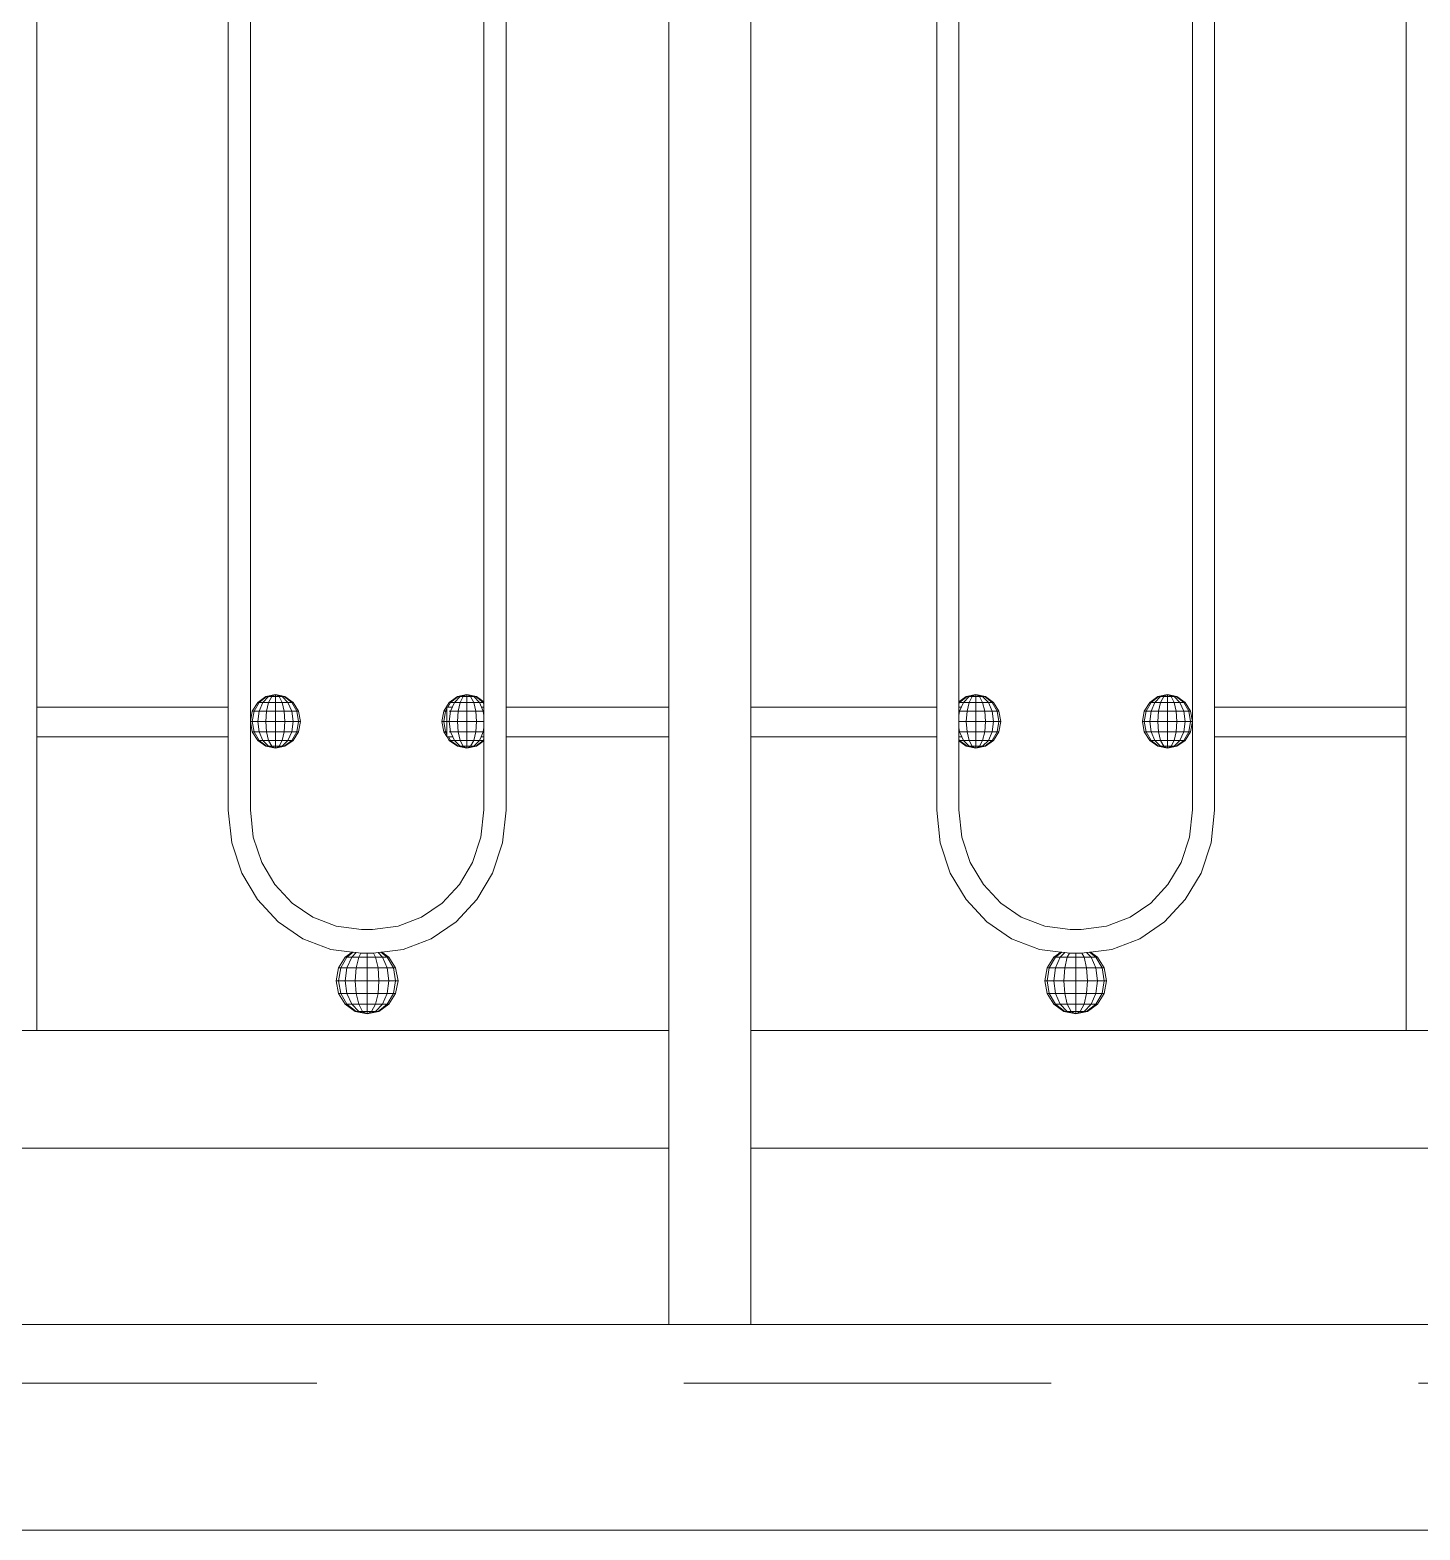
# Model space of a CAD drawing. Header units: millimetres. Extents: x 1832547 to 2001569, y -558009 to -417808.
# Drawn here: x 1984057 to 1984530, y -527394 to -526883 of the extents above; entities that cross this region are included whole.
import ezdxf

# ---------------------------------------------------------------- set-up
doc = ezdxf.new("R2010")
doc.units = ezdxf.units.MM
doc.header["$MEASUREMENT"] = 0
doc.linetypes.add('CENTER', pattern=[2, 1.25, -0.25, 0.25, -0.25])
for name, color, linetype, lineweight in [('CA.manh 08', 8, 'CONTINUOUS', 9), ('CA.thay 145', 145, 'CONTINUOUS', 18), ('CA.tim 67', 67, 'CENTER', 9), ('CA_manh 08', 8, 'CONTINUOUS', 9)]:
    doc.layers.add(name, color=color, linetype=linetype, lineweight=lineweight)

# ---------------------------------------------------------------- blocks, each defined once
blk = doc.blocks.new('EG535')
at = {"layer": 'CA_manh 08'}
for p, q in [((1947261.36, -527113.43), (1947261.36, -526601.15)), ((1947326.52, -526601.15), (1947326.52, -527113.43)), ((1947334.09, -527118.32), (1947334.09, -526602.13)), ((1947413.54, -526601.77), (1947413.54, -527111.66)), ((1947421.11, -527113.43), (1947421.11, -526601.15)), ((1947484.35, -526601.15), (1947484.35, -527113.43)), ((1947512.28, -527113.43), (1947512.28, -526601.15)), ((1947567.7, -526601.15), (1947567.7, -527113.43)), ((1947575.27, -527111.66), (1947575.27, -526601.77)), ((1947654.72, -526602.13), (1947654.72, -527118.32)), ((1947662.28, -527113.43), (1947662.28, -526601.15)), ((1947727.45, -526601.15), (1947727.45, -527113.43)), ((1947336.58, -527111.85), (1947339.35, -527109.87)), ((1947337.04, -527111.85), (1947339.59, -527109.87)), ((1947338.35, -527111.85), (1947340.3, -527109.87)), ((1947339.35, -527109.87), (1947342.6, -527109.17)), ((1947339.35, -527109.87), (1947339.59, -527109.87)), ((1947339.59, -527109.87), (1947342.6, -527109.17)), ((1947339.59, -527109.87), (1947340.3, -527109.87)), ((1947340.3, -527109.87), (1947342.6, -527109.17)), ((1947340.3, -527109.87), (1947341.36, -527109.87)), ((1947340.3, -527111.85), (1947341.36, -527109.87)), ((1947341.36, -527109.87), (1947342.6, -527109.17)), ((1947342.6, -527109.87), (1947341.36, -527109.87)), ((1947342.6, -527109.17), (1947342.6, -527109.87)), ((1947343.85, -527109.87), (1947342.6, -527109.17)), ((1947344.91, -527109.87), (1947342.6, -527109.17)), ((1947345.61, -527109.87), (1947342.6, -527109.17)), ((1947345.86, -527109.87), (1947342.6, -527109.17)), ((1947342.6, -527109.87), (1947343.85, -527109.87)), ((1947342.6, -527109.87), (1947342.6, -527111.85)), ((1947343.85, -527109.87), (1947344.91, -527109.87)), ((1947344.91, -527111.85), (1947343.85, -527109.87)), ((1947344.91, -527109.87), (1947345.61, -527109.87)), ((1947346.86, -527111.85), (1947344.91, -527109.87)), ((1947345.61, -527109.87), (1947345.86, -527109.87)), ((1947348.16, -527111.85), (1947345.61, -527109.87)), ((1947348.62, -527111.85), (1947345.86, -527109.87)), ((1947401.77, -527111.85), (1947404.53, -527109.87)), ((1947402.23, -527111.85), (1947404.78, -527109.87)), ((1947403.53, -527111.85), (1947405.48, -527109.87)), ((1947404.53, -527109.87), (1947407.79, -527109.17)), ((1947404.53, -527109.87), (1947404.78, -527109.87)), ((1947404.78, -527109.87), (1947407.79, -527109.17)), ((1947404.78, -527109.87), (1947405.48, -527109.87)), ((1947405.48, -527109.87), (1947407.79, -527109.17)), ((1947405.48, -527109.87), (1947406.54, -527109.87)), ((1947405.48, -527111.85), (1947406.54, -527109.87)), ((1947406.54, -527109.87), (1947407.79, -527109.17)), ((1947407.79, -527109.87), (1947406.54, -527109.87)), ((1947407.79, -527109.17), (1947407.79, -527109.87)), ((1947409.03, -527109.87), (1947407.79, -527109.17)), ((1947410.09, -527109.87), (1947407.79, -527109.17)), ((1947410.8, -527109.87), (1947407.79, -527109.17)), ((1947411.04, -527109.87), (1947407.79, -527109.17)), ((1947407.79, -527109.87), (1947409.03, -527109.87)), ((1947407.79, -527109.87), (1947407.79, -527111.85)), ((1947409.03, -527109.87), (1947410.09, -527109.87)), ((1947410.09, -527111.85), (1947409.03, -527109.87)), ((1947410.09, -527109.87), (1947410.8, -527109.87)), ((1947412.04, -527111.85), (1947410.09, -527109.87)), ((1947410.8, -527109.87), (1947411.04, -527109.87)), ((1947413.35, -527111.85), (1947410.8, -527109.87)), ((1947413.54, -527111.66), (1947411.04, -527109.87)), ((1947575.27, -527111.66), (1947577.76, -527109.87)), ((1947575.46, -527111.85), (1947578.01, -527109.87)), ((1947576.76, -527111.85), (1947578.72, -527109.87)), ((1947577.76, -527109.87), (1947581.02, -527109.17)), ((1947578.01, -527109.87), (1947577.76, -527109.87)), ((1947578.01, -527109.87), (1947581.02, -527109.17)), ((1947578.72, -527109.87), (1947578.01, -527109.87)), ((1947578.72, -527109.87), (1947581.02, -527109.17)), ((1947579.77, -527109.87), (1947578.72, -527109.87)), ((1947578.72, -527111.85), (1947579.77, -527109.87)), ((1947579.77, -527109.87), (1947581.02, -527109.17)), ((1947581.02, -527109.87), (1947579.77, -527109.87)), ((1947581.02, -527109.17), (1947581.02, -527109.87)), ((1947584.28, -527109.87), (1947581.02, -527109.17)), ((1947584.03, -527109.87), (1947581.02, -527109.17)), ((1947583.32, -527109.87), (1947581.02, -527109.17)), ((1947582.27, -527109.87), (1947581.02, -527109.17)), ((1947582.27, -527109.87), (1947581.02, -527109.87)), ((1947581.02, -527109.87), (1947581.02, -527111.85)), ((1947583.32, -527109.87), (1947582.27, -527109.87)), ((1947583.32, -527111.85), (1947582.27, -527109.87)), ((1947584.03, -527109.87), (1947583.32, -527109.87)), ((1947585.28, -527111.85), (1947583.32, -527109.87)), ((1947584.03, -527109.87), (1947584.28, -527109.87)), ((1947586.58, -527111.85), (1947584.03, -527109.87)), ((1947587.04, -527111.85), (1947584.28, -527109.87)), ((1947640.19, -527111.85), (1947642.95, -527109.87)), ((1947640.64, -527111.85), (1947643.2, -527109.87)), ((1947641.95, -527111.85), (1947643.9, -527109.87)), ((1947642.95, -527109.87), (1947646.2, -527109.17)), ((1947643.2, -527109.87), (1947642.95, -527109.87)), ((1947643.2, -527109.87), (1947646.2, -527109.17)), ((1947643.9, -527109.87), (1947643.2, -527109.87)), ((1947643.9, -527109.87), (1947646.2, -527109.17)), ((1947644.96, -527109.87), (1947643.9, -527109.87)), ((1947643.9, -527111.85), (1947644.96, -527109.87)), ((1947644.96, -527109.87), (1947646.2, -527109.17)), ((1947646.2, -527109.87), (1947644.96, -527109.87)), ((1947646.2, -527109.17), (1947646.2, -527109.87)), ((1947649.46, -527109.87), (1947646.2, -527109.17)), ((1947649.21, -527109.87), (1947646.2, -527109.17)), ((1947648.51, -527109.87), (1947646.2, -527109.17)), ((1947647.45, -527109.87), (1947646.2, -527109.17)), ((1947647.45, -527109.87), (1947646.2, -527109.87)), ((1947646.2, -527109.87), (1947646.2, -527111.85)), ((1947648.51, -527109.87), (1947647.45, -527109.87)), ((1947648.51, -527111.85), (1947647.45, -527109.87)), ((1947649.21, -527109.87), (1947648.51, -527109.87)), ((1947650.46, -527111.85), (1947648.51, -527109.87)), ((1947649.21, -527109.87), (1947649.46, -527109.87)), ((1947651.77, -527111.85), (1947649.21, -527109.87)), ((1947652.22, -527111.85), (1947649.46, -527109.87)), ((1947261.36, -527113.43), (1947326.52, -527113.43)), ((1947261.36, -527113.43), (1947261.36, -527123.59)), ((1947326.52, -527113.43), (1947326.52, -527123.59)), ((1947334.09, -527118.32), (1947334.74, -527114.82)), ((1947334.74, -527114.82), (1947336.58, -527111.85)), ((1947334.74, -527114.82), (1947335.34, -527114.82)), ((1947334.74, -527118.32), (1947335.34, -527114.82)), ((1947335.34, -527114.82), (1947337.04, -527111.85)), ((1947335.34, -527114.82), (1947337.04, -527114.82)), ((1947337.04, -527111.85), (1947336.58, -527111.85)), ((1947336.58, -527118.32), (1947337.04, -527114.82)), ((1947337.04, -527111.85), (1947338.35, -527111.85)), ((1947337.04, -527114.82), (1947338.35, -527111.85)), ((1947337.04, -527114.82), (1947339.59, -527114.82)), ((1947338.35, -527111.85), (1947340.3, -527111.85)), ((1947339.35, -527118.32), (1947339.59, -527114.82)), ((1947339.59, -527114.82), (1947340.3, -527111.85)), ((1947339.59, -527114.82), (1947342.6, -527114.82)), ((1947340.3, -527111.85), (1947342.6, -527111.85)), ((1947342.6, -527111.85), (1947344.91, -527111.85)), ((1947342.6, -527111.85), (1947342.6, -527114.82)), ((1947342.6, -527114.82), (1947345.61, -527114.82)), ((1947342.6, -527114.82), (1947342.6, -527118.32)), ((1947344.91, -527111.85), (1947346.86, -527111.85)), ((1947345.61, -527114.82), (1947344.91, -527111.85)), ((1947345.61, -527114.82), (1947348.16, -527114.82)), ((1947345.86, -527118.32), (1947345.61, -527114.82)), ((1947346.86, -527111.85), (1947348.16, -527111.85)), ((1947348.16, -527114.82), (1947346.86, -527111.85)), ((1947348.16, -527111.85), (1947348.62, -527111.85)), ((1947349.87, -527114.82), (1947348.16, -527111.85)), ((1947348.16, -527114.82), (1947349.87, -527114.82)), ((1947348.62, -527118.32), (1947348.16, -527114.82)), ((1947350.47, -527114.82), (1947348.62, -527111.85)), ((1947349.87, -527114.82), (1947350.47, -527114.82)), ((1947350.47, -527118.32), (1947349.87, -527114.82)), ((1947351.12, -527118.32), (1947350.47, -527114.82)), ((1947399.27, -527118.32), (1947399.92, -527114.82)), ((1947399.92, -527114.82), (1947401.77, -527111.85)), ((1947399.92, -527114.82), (1947400.52, -527114.82)), ((1947399.92, -527118.32), (1947400.52, -527114.82)), ((1947400.52, -527114.82), (1947402.23, -527111.85)), ((1947400.52, -527114.82), (1947402.23, -527114.82)), ((1947402.23, -527111.85), (1947401.77, -527111.85)), ((1947401.77, -527118.32), (1947402.23, -527114.82)), ((1947402.23, -527111.85), (1947403.53, -527111.85)), ((1947402.23, -527114.82), (1947403.53, -527111.85)), ((1947402.23, -527114.82), (1947404.78, -527114.82)), ((1947403.53, -527111.85), (1947405.48, -527111.85)), ((1947404.53, -527118.32), (1947404.78, -527114.82)), ((1947404.78, -527114.82), (1947405.48, -527111.85)), ((1947404.78, -527114.82), (1947407.79, -527114.82)), ((1947405.48, -527111.85), (1947407.79, -527111.85)), ((1947407.79, -527111.85), (1947410.09, -527111.85)), ((1947407.79, -527111.85), (1947407.79, -527114.82)), ((1947407.79, -527114.82), (1947410.8, -527114.82)), ((1947407.79, -527114.82), (1947407.79, -527118.32)), ((1947410.09, -527111.85), (1947412.04, -527111.85)), ((1947410.8, -527114.82), (1947410.09, -527111.85)), ((1947410.8, -527114.82), (1947413.35, -527114.82)), ((1947411.05, -527118.32), (1947410.8, -527114.82)), ((1947412.04, -527111.85), (1947413.35, -527111.85)), ((1947413.35, -527114.82), (1947412.04, -527111.85)), ((1947412.86, -527113.43), (1947413.54, -527113.43)), ((1947413.35, -527111.85), (1947413.54, -527111.85)), ((1947413.54, -527112.19), (1947413.35, -527111.85)), ((1947413.35, -527114.82), (1947413.54, -527114.82)), ((1947413.54, -527116.29), (1947413.35, -527114.82)), ((1947413.54, -527111.85), (1947413.54, -527111.66)), ((1947413.54, -527112.19), (1947413.54, -527111.85)), ((1947413.54, -527113.43), (1947413.54, -527112.19)), ((1947413.54, -527114.82), (1947413.54, -527113.43)), ((1947413.54, -527116.29), (1947413.54, -527114.82)), ((1947421.11, -527113.43), (1947484.35, -527113.43)), ((1947421.11, -527113.43), (1947421.11, -527123.59)), ((1947484.35, -527123.59), (1947484.35, -527113.43)), ((1947512.28, -527113.43), (1947567.7, -527113.43)), ((1947512.28, -527113.43), (1947512.28, -527123.59)), ((1947567.7, -527113.43), (1947567.7, -527123.59)), ((1947575.27, -527111.85), (1947575.27, -527111.66)), ((1947575.46, -527111.85), (1947575.27, -527111.85)), ((1947575.27, -527112.19), (1947575.46, -527111.85)), ((1947575.27, -527112.19), (1947575.27, -527111.85)), ((1947575.27, -527113.43), (1947575.27, -527112.19)), ((1947575.27, -527113.43), (1947575.95, -527113.43)), ((1947575.27, -527114.82), (1947575.27, -527113.43)), ((1947575.46, -527114.82), (1947575.27, -527114.82)), ((1947575.27, -527116.29), (1947575.46, -527114.82)), ((1947575.27, -527116.29), (1947575.27, -527114.82)), ((1947576.76, -527111.85), (1947575.46, -527111.85)), ((1947575.46, -527114.82), (1947576.76, -527111.85)), ((1947578.01, -527114.82), (1947575.46, -527114.82)), ((1947578.72, -527111.85), (1947576.76, -527111.85)), ((1947577.76, -527118.32), (1947578.01, -527114.82)), ((1947578.01, -527114.82), (1947578.72, -527111.85)), ((1947581.02, -527114.82), (1947578.01, -527114.82)), ((1947581.02, -527111.85), (1947578.72, -527111.85)), ((1947583.32, -527111.85), (1947581.02, -527111.85)), ((1947581.02, -527111.85), (1947581.02, -527114.82)), ((1947584.03, -527114.82), (1947581.02, -527114.82)), ((1947581.02, -527114.82), (1947581.02, -527118.32)), ((1947585.28, -527111.85), (1947583.32, -527111.85)), ((1947584.03, -527114.82), (1947583.32, -527111.85)), ((1947586.58, -527114.82), (1947584.03, -527114.82)), ((1947584.28, -527118.32), (1947584.03, -527114.82)), ((1947586.58, -527111.85), (1947585.28, -527111.85)), ((1947586.58, -527114.82), (1947585.28, -527111.85)), ((1947586.09, -527113.43), (1947587.49, -527113.43)), ((1947587.04, -527111.85), (1947586.58, -527111.85)), ((1947587.49, -527113.43), (1947586.58, -527111.85)), ((1947587.11, -527114.82), (1947586.58, -527114.82)), ((1947587.04, -527118.32), (1947586.58, -527114.82)), ((1947588.88, -527114.82), (1947587.04, -527111.85)), ((1947587.49, -527113.43), (1947587.88, -527113.43)), ((1947587.88, -527113.43), (1947587.88, -527114.11)), ((1947588.29, -527114.82), (1947587.88, -527114.11)), ((1947587.88, -527114.11), (1947587.88, -527114.82)), ((1947588.29, -527114.82), (1947587.88, -527114.82)), ((1947587.88, -527114.82), (1947587.88, -527118.32)), ((1947588.88, -527114.82), (1947588.29, -527114.82)), ((1947588.88, -527118.32), (1947588.29, -527114.82)), ((1947589.53, -527118.32), (1947588.88, -527114.82)), ((1947637.69, -527118.32), (1947638.34, -527114.82)), ((1947638.34, -527114.82), (1947640.19, -527111.85)), ((1947638.94, -527114.82), (1947638.34, -527114.82)), ((1947638.34, -527118.32), (1947638.94, -527114.82)), ((1947638.94, -527114.82), (1947640.64, -527111.85)), ((1947640.64, -527114.82), (1947638.94, -527114.82)), ((1947640.64, -527111.85), (1947640.19, -527111.85)), ((1947640.19, -527118.32), (1947640.64, -527114.82)), ((1947641.95, -527111.85), (1947640.64, -527111.85)), ((1947640.64, -527114.82), (1947641.95, -527111.85)), ((1947643.2, -527114.82), (1947640.64, -527114.82)), ((1947643.9, -527111.85), (1947641.95, -527111.85)), ((1947642.95, -527118.32), (1947643.2, -527114.82)), ((1947643.2, -527114.82), (1947643.9, -527111.85)), ((1947646.2, -527114.82), (1947643.2, -527114.82)), ((1947646.2, -527111.85), (1947643.9, -527111.85)), ((1947648.51, -527111.85), (1947646.2, -527111.85)), ((1947646.2, -527111.85), (1947646.2, -527114.82)), ((1947649.21, -527114.82), (1947646.2, -527114.82)), ((1947646.2, -527114.82), (1947646.2, -527118.32)), ((1947650.46, -527111.85), (1947648.51, -527111.85)), ((1947649.21, -527114.82), (1947648.51, -527111.85)), ((1947651.77, -527114.82), (1947649.21, -527114.82)), ((1947649.46, -527118.32), (1947649.21, -527114.82)), ((1947651.77, -527111.85), (1947650.46, -527111.85)), ((1947651.77, -527114.82), (1947650.46, -527111.85)), ((1947652.22, -527111.85), (1947651.77, -527111.85)), ((1947653.47, -527114.82), (1947651.77, -527111.85)), ((1947653.47, -527114.82), (1947651.77, -527114.82)), ((1947652.22, -527118.32), (1947651.77, -527114.82)), ((1947654.07, -527114.82), (1947652.22, -527111.85)), ((1947654.07, -527114.82), (1947653.47, -527114.82)), ((1947654.07, -527118.32), (1947653.47, -527114.82)), ((1947654.72, -527118.32), (1947654.07, -527114.82)), ((1947727.45, -527113.43), (1947662.28, -527113.43)), ((1947662.28, -527123.59), (1947662.28, -527113.43)), ((1947727.45, -527113.43), (1947727.45, -527123.59)), ((1947334.09, -527118.32), (1947334.74, -527118.32)), ((1947334.74, -527121.82), (1947334.09, -527118.32)), ((1947334.09, -527118.32), (1947334.09, -527148.46)), ((1947334.74, -527118.32), (1947336.58, -527118.32)), ((1947335.34, -527121.82), (1947334.74, -527118.32)), ((1947336.58, -527118.32), (1947339.35, -527118.32)), ((1947337.04, -527121.82), (1947336.58, -527118.32)), ((1947339.35, -527118.32), (1947342.6, -527118.32)), ((1947339.59, -527121.82), (1947339.35, -527118.32)), ((1947342.6, -527118.32), (1947345.86, -527118.32)), ((1947342.6, -527118.32), (1947342.6, -527121.82)), ((1947345.61, -527121.82), (1947345.86, -527118.32)), ((1947345.86, -527118.32), (1947348.62, -527118.32)), ((1947348.16, -527121.82), (1947348.62, -527118.32)), ((1947348.62, -527118.32), (1947350.47, -527118.32)), ((1947349.87, -527121.82), (1947350.47, -527118.32)), ((1947350.47, -527118.32), (1947351.12, -527118.32)), ((1947350.47, -527121.82), (1947351.12, -527118.32)), ((1947399.27, -527118.32), (1947399.92, -527118.32)), ((1947399.92, -527121.82), (1947399.27, -527118.32)), ((1947399.92, -527118.32), (1947401.77, -527118.32)), ((1947400.52, -527121.82), (1947399.92, -527118.32)), ((1947401.77, -527118.32), (1947404.53, -527118.32)), ((1947402.23, -527121.82), (1947401.77, -527118.32)), ((1947404.53, -527118.32), (1947407.79, -527118.32)), ((1947404.78, -527121.82), (1947404.53, -527118.32)), ((1947407.79, -527118.32), (1947411.05, -527118.32)), ((1947407.79, -527118.32), (1947407.79, -527121.82)), ((1947410.8, -527121.82), (1947411.05, -527118.32)), ((1947411.05, -527118.32), (1947413.54, -527118.32)), ((1947413.35, -527121.82), (1947413.54, -527120.34)), ((1947413.54, -527118.32), (1947413.54, -527116.29)), ((1947413.54, -527120.34), (1947413.54, -527118.32)), ((1947413.54, -527121.82), (1947413.54, -527120.34)), ((1947575.27, -527118.32), (1947575.27, -527116.29)), ((1947577.76, -527118.32), (1947575.27, -527118.32)), ((1947575.27, -527120.34), (1947575.27, -527118.32)), ((1947575.46, -527121.82), (1947575.27, -527120.34)), ((1947575.27, -527121.82), (1947575.27, -527120.34)), ((1947581.02, -527118.32), (1947577.76, -527118.32)), ((1947578.01, -527121.82), (1947577.76, -527118.32)), ((1947584.28, -527118.32), (1947581.02, -527118.32)), ((1947581.02, -527118.32), (1947581.02, -527121.82)), ((1947584.03, -527121.82), (1947584.28, -527118.32)), ((1947587.04, -527118.32), (1947584.28, -527118.32)), ((1947586.58, -527121.82), (1947587.04, -527118.32)), ((1947587.88, -527118.32), (1947587.04, -527118.32)), ((1947588.88, -527118.32), (1947587.88, -527118.32)), ((1947587.88, -527118.32), (1947587.88, -527121.82)), ((1947588.29, -527121.82), (1947588.88, -527118.32)), ((1947589.53, -527118.32), (1947588.88, -527118.32)), ((1947588.88, -527121.82), (1947589.53, -527118.32)), ((1947638.34, -527118.32), (1947637.69, -527118.32)), ((1947638.34, -527121.82), (1947637.69, -527118.32)), ((1947640.19, -527118.32), (1947638.34, -527118.32)), ((1947638.94, -527121.82), (1947638.34, -527118.32)), ((1947642.95, -527118.32), (1947640.19, -527118.32)), ((1947640.64, -527121.82), (1947640.19, -527118.32)), ((1947646.2, -527118.32), (1947642.95, -527118.32)), ((1947643.2, -527121.82), (1947642.95, -527118.32)), ((1947649.46, -527118.32), (1947646.2, -527118.32)), ((1947646.2, -527118.32), (1947646.2, -527121.82)), ((1947649.21, -527121.82), (1947649.46, -527118.32)), ((1947652.22, -527118.32), (1947649.46, -527118.32)), ((1947651.77, -527121.82), (1947652.22, -527118.32)), ((1947654.07, -527118.32), (1947652.22, -527118.32)), ((1947653.47, -527121.82), (1947654.07, -527118.32)), ((1947654.72, -527118.32), (1947654.07, -527118.32)), ((1947654.07, -527121.82), (1947654.72, -527118.32)), ((1947654.72, -527118.32), (1947654.72, -527148.46)), ((1947261.36, -527223.59), (1947261.36, -527123.59)), ((1947326.52, -527123.59), (1947261.36, -527123.59)), ((1947326.52, -527123.59), (1947326.52, -527148.49)), ((1947334.74, -527121.82), (1947335.34, -527121.82)), ((1947336.58, -527124.78), (1947334.74, -527121.82)), ((1947335.34, -527121.82), (1947337.04, -527121.82)), ((1947337.04, -527124.78), (1947335.34, -527121.82)), ((1947336.58, -527124.78), (1947337.04, -527124.78)), ((1947339.35, -527126.77), (1947336.58, -527124.78)), ((1947337.04, -527121.82), (1947339.59, -527121.82)), ((1947338.35, -527124.78), (1947337.04, -527121.82)), ((1947337.04, -527124.78), (1947338.35, -527124.78)), ((1947339.59, -527126.77), (1947337.04, -527124.78)), ((1947338.35, -527124.78), (1947340.3, -527124.78)), ((1947340.3, -527126.77), (1947338.35, -527124.78)), ((1947339.59, -527121.82), (1947342.6, -527121.82)), ((1947340.3, -527124.78), (1947339.59, -527121.82)), ((1947340.3, -527124.78), (1947342.6, -527124.78)), ((1947341.36, -527126.77), (1947340.3, -527124.78)), ((1947342.6, -527121.82), (1947345.61, -527121.82)), ((1947342.6, -527121.82), (1947342.6, -527124.78)), ((1947342.6, -527124.78), (1947344.91, -527124.78)), ((1947342.6, -527124.78), (1947342.6, -527126.77)), ((1947343.85, -527126.77), (1947344.91, -527124.78)), ((1947344.91, -527124.78), (1947345.61, -527121.82)), ((1947344.91, -527124.78), (1947346.86, -527124.78)), ((1947344.91, -527126.77), (1947346.86, -527124.78)), ((1947345.61, -527121.82), (1947348.16, -527121.82)), ((1947345.61, -527126.77), (1947348.16, -527124.78)), ((1947345.86, -527126.77), (1947348.62, -527124.78)), ((1947346.86, -527124.78), (1947348.16, -527121.82)), ((1947346.86, -527124.78), (1947348.16, -527124.78)), ((1947348.16, -527121.82), (1947349.87, -527121.82)), ((1947348.16, -527124.78), (1947349.87, -527121.82)), ((1947348.16, -527124.78), (1947348.62, -527124.78)), ((1947348.62, -527124.78), (1947350.47, -527121.82)), ((1947349.87, -527121.82), (1947350.47, -527121.82)), ((1947399.92, -527121.82), (1947400.52, -527121.82)), ((1947401.77, -527124.78), (1947399.92, -527121.82)), ((1947400.52, -527121.82), (1947402.23, -527121.82)), ((1947402.23, -527124.78), (1947400.52, -527121.82)), ((1947401.77, -527124.78), (1947402.23, -527124.78)), ((1947404.53, -527126.77), (1947401.77, -527124.78)), ((1947402.23, -527121.82), (1947404.78, -527121.82)), ((1947403.53, -527124.78), (1947402.23, -527121.82)), ((1947402.23, -527124.78), (1947403.53, -527124.78)), ((1947404.78, -527126.77), (1947402.23, -527124.78)), ((1947403.53, -527124.78), (1947405.48, -527124.78)), ((1947405.48, -527126.77), (1947403.53, -527124.78)), ((1947404.78, -527121.82), (1947407.79, -527121.82)), ((1947405.48, -527124.78), (1947404.78, -527121.82)), ((1947405.48, -527124.78), (1947407.79, -527124.78)), ((1947406.54, -527126.77), (1947405.48, -527124.78)), ((1947407.79, -527121.82), (1947410.8, -527121.82)), ((1947407.79, -527121.82), (1947407.79, -527124.78)), ((1947407.79, -527124.78), (1947410.09, -527124.78)), ((1947407.79, -527124.78), (1947407.79, -527126.77)), ((1947409.03, -527126.77), (1947410.09, -527124.78)), ((1947410.09, -527124.78), (1947410.8, -527121.82)), ((1947410.09, -527124.78), (1947412.04, -527124.78)), ((1947410.09, -527126.77), (1947412.04, -527124.78)), ((1947410.8, -527121.82), (1947413.35, -527121.82)), ((1947410.8, -527126.77), (1947413.35, -527124.78)), ((1947411.04, -527126.77), (1947413.54, -527124.97)), ((1947412.04, -527124.78), (1947412.58, -527123.59)), ((1947412.04, -527124.78), (1947413.35, -527124.78)), ((1947412.58, -527123.59), (1947413.35, -527121.82)), ((1947413.54, -527123.59), (1947412.58, -527123.59)), ((1947413.35, -527121.82), (1947413.54, -527121.82)), ((1947413.35, -527124.78), (1947413.54, -527124.45)), ((1947413.35, -527124.78), (1947413.54, -527124.78)), ((1947413.54, -527123.59), (1947413.54, -527121.82)), ((1947413.54, -527124.45), (1947413.54, -527123.59)), ((1947413.54, -527124.78), (1947413.54, -527124.45)), ((1947413.54, -527124.97), (1947413.54, -527124.78)), ((1947413.54, -527124.97), (1947413.54, -527148.46)), ((1947421.11, -527148.49), (1947421.11, -527123.59)), ((1947484.35, -527123.59), (1947421.11, -527123.59)), ((1947484.35, -527123.59), (1947484.35, -527223.59)), ((1947512.28, -527223.59), (1947512.28, -527123.59)), ((1947567.7, -527123.59), (1947512.28, -527123.59)), ((1947567.7, -527123.59), (1947567.7, -527148.49)), ((1947575.46, -527121.82), (1947575.27, -527121.82)), ((1947575.27, -527123.59), (1947575.27, -527121.82)), ((1947576.22, -527123.59), (1947575.27, -527123.59)), ((1947575.27, -527124.45), (1947575.27, -527123.59)), ((1947575.46, -527124.78), (1947575.27, -527124.45)), ((1947575.27, -527124.78), (1947575.27, -527124.45)), ((1947575.46, -527124.78), (1947575.27, -527124.78)), ((1947575.27, -527124.97), (1947575.27, -527124.78)), ((1947577.76, -527126.77), (1947575.27, -527124.97)), ((1947575.27, -527148.46), (1947575.27, -527124.97)), ((1947578.01, -527121.82), (1947575.46, -527121.82)), ((1947576.22, -527123.59), (1947575.46, -527121.82)), ((1947576.76, -527124.78), (1947575.46, -527124.78)), ((1947578.01, -527126.77), (1947575.46, -527124.78)), ((1947576.76, -527124.78), (1947576.22, -527123.59)), ((1947578.72, -527124.78), (1947576.76, -527124.78)), ((1947578.72, -527126.77), (1947576.76, -527124.78)), ((1947581.02, -527121.82), (1947578.01, -527121.82)), ((1947578.72, -527124.78), (1947578.01, -527121.82)), ((1947581.02, -527124.78), (1947578.72, -527124.78)), ((1947579.77, -527126.77), (1947578.72, -527124.78)), ((1947584.03, -527121.82), (1947581.02, -527121.82)), ((1947581.02, -527121.82), (1947581.02, -527124.78)), ((1947583.32, -527124.78), (1947581.02, -527124.78)), ((1947581.02, -527124.78), (1947581.02, -527126.77)), ((1947582.27, -527126.77), (1947583.32, -527124.78)), ((1947583.32, -527124.78), (1947584.03, -527121.82)), ((1947585.28, -527124.78), (1947583.32, -527124.78)), ((1947583.32, -527126.77), (1947585.28, -527124.78)), ((1947586.58, -527121.82), (1947584.03, -527121.82)), ((1947584.03, -527126.77), (1947586.58, -527124.78)), ((1947584.28, -527126.77), (1947587.04, -527124.78)), ((1947585.28, -527124.78), (1947585.81, -527123.59)), ((1947586.58, -527124.78), (1947585.28, -527124.78)), ((1947585.81, -527123.59), (1947586.58, -527121.82)), ((1947587.27, -527123.59), (1947585.81, -527123.59)), ((1947587.11, -527121.82), (1947586.58, -527121.82)), ((1947586.58, -527124.78), (1947587.27, -527123.59)), ((1947586.58, -527124.78), (1947587.04, -527124.78)), ((1947587.04, -527124.78), (1947587.78, -527123.59)), ((1947587.78, -527123.59), (1947587.27, -527123.59)), ((1947587.78, -527123.59), (1947587.88, -527123.59)), ((1947588.29, -527121.82), (1947587.88, -527121.82)), ((1947587.88, -527123.43), (1947588.88, -527121.82)), ((1947587.88, -527122.52), (1947588.29, -527121.82)), ((1947587.88, -527121.82), (1947587.88, -527122.52)), ((1947587.88, -527122.52), (1947587.88, -527123.43)), ((1947587.88, -527123.59), (1947587.88, -527123.43)), ((1947588.88, -527121.82), (1947588.29, -527121.82)), ((1947638.94, -527121.82), (1947638.34, -527121.82)), ((1947640.19, -527124.78), (1947638.34, -527121.82)), ((1947640.64, -527121.82), (1947638.94, -527121.82)), ((1947640.64, -527124.78), (1947638.94, -527121.82)), ((1947640.64, -527124.78), (1947640.19, -527124.78)), ((1947642.95, -527126.77), (1947640.19, -527124.78)), ((1947643.2, -527121.82), (1947640.64, -527121.82)), ((1947641.95, -527124.78), (1947640.64, -527121.82)), ((1947641.95, -527124.78), (1947640.64, -527124.78)), ((1947643.2, -527126.77), (1947640.64, -527124.78)), ((1947643.9, -527124.78), (1947641.95, -527124.78)), ((1947643.9, -527126.77), (1947641.95, -527124.78)), ((1947646.2, -527121.82), (1947643.2, -527121.82)), ((1947643.9, -527124.78), (1947643.2, -527121.82)), ((1947646.2, -527124.78), (1947643.9, -527124.78)), ((1947644.96, -527126.77), (1947643.9, -527124.78)), ((1947649.21, -527121.82), (1947646.2, -527121.82)), ((1947646.2, -527121.82), (1947646.2, -527124.78)), ((1947648.51, -527124.78), (1947646.2, -527124.78)), ((1947646.2, -527124.78), (1947646.2, -527126.77)), ((1947647.45, -527126.77), (1947648.51, -527124.78)), ((1947648.51, -527124.78), (1947649.21, -527121.82)), ((1947650.46, -527124.78), (1947648.51, -527124.78)), ((1947648.51, -527126.77), (1947650.46, -527124.78)), ((1947651.77, -527121.82), (1947649.21, -527121.82)), ((1947649.21, -527126.77), (1947651.77, -527124.78)), ((1947649.46, -527126.77), (1947652.22, -527124.78)), ((1947650.46, -527124.78), (1947651.77, -527121.82)), ((1947651.77, -527124.78), (1947650.46, -527124.78)), ((1947653.47, -527121.82), (1947651.77, -527121.82)), ((1947651.77, -527124.78), (1947653.47, -527121.82)), ((1947651.77, -527124.78), (1947652.22, -527124.78)), ((1947652.22, -527124.78), (1947654.07, -527121.82)), ((1947654.07, -527121.82), (1947653.47, -527121.82)), ((1947662.28, -527123.59), (1947727.45, -527123.59)), ((1947662.28, -527148.49), (1947662.28, -527123.59)), ((1947727.45, -527123.59), (1947727.45, -527223.59)), ((1947339.59, -527126.77), (1947339.35, -527126.77)), ((1947342.6, -527127.46), (1947339.35, -527126.77)), ((1947339.59, -527126.77), (1947340.3, -527126.77)), ((1947342.6, -527127.46), (1947339.59, -527126.77)), ((1947340.3, -527126.77), (1947341.36, -527126.77)), ((1947342.6, -527127.46), (1947340.3, -527126.77)), ((1947341.36, -527126.77), (1947342.6, -527126.77)), ((1947342.6, -527127.46), (1947341.36, -527126.77)), ((1947342.6, -527126.77), (1947343.85, -527126.77)), ((1947342.6, -527127.46), (1947343.85, -527126.77)), ((1947342.6, -527127.46), (1947345.86, -527126.77)), ((1947342.6, -527126.77), (1947342.6, -527127.46)), ((1947342.6, -527127.46), (1947344.91, -527126.77)), ((1947342.6, -527127.46), (1947345.61, -527126.77)), ((1947343.85, -527126.77), (1947344.91, -527126.77)), ((1947344.91, -527126.77), (1947345.61, -527126.77)), ((1947345.61, -527126.77), (1947345.86, -527126.77)), ((1947404.78, -527126.77), (1947404.53, -527126.77)), ((1947407.79, -527127.46), (1947404.53, -527126.77)), ((1947404.78, -527126.77), (1947405.48, -527126.77)), ((1947407.79, -527127.46), (1947404.78, -527126.77)), ((1947405.48, -527126.77), (1947406.54, -527126.77)), ((1947407.79, -527127.46), (1947405.48, -527126.77)), ((1947406.54, -527126.77), (1947407.79, -527126.77)), ((1947407.79, -527127.46), (1947406.54, -527126.77)), ((1947407.79, -527126.77), (1947409.03, -527126.77)), ((1947407.79, -527127.46), (1947409.03, -527126.77)), ((1947407.79, -527127.46), (1947411.04, -527126.77)), ((1947407.79, -527126.77), (1947407.79, -527127.46)), ((1947407.79, -527127.46), (1947410.09, -527126.77)), ((1947407.79, -527127.46), (1947410.8, -527126.77)), ((1947409.03, -527126.77), (1947410.09, -527126.77)), ((1947410.09, -527126.77), (1947410.8, -527126.77)), ((1947410.8, -527126.77), (1947411.04, -527126.77)), ((1947578.01, -527126.77), (1947577.76, -527126.77)), ((1947581.02, -527127.46), (1947577.76, -527126.77)), ((1947578.72, -527126.77), (1947578.01, -527126.77)), ((1947581.02, -527127.46), (1947578.01, -527126.77)), ((1947579.77, -527126.77), (1947578.72, -527126.77)), ((1947581.02, -527127.46), (1947578.72, -527126.77)), ((1947581.02, -527126.77), (1947579.77, -527126.77)), ((1947581.02, -527127.46), (1947579.77, -527126.77)), ((1947581.02, -527127.46), (1947583.32, -527126.77)), ((1947582.27, -527126.77), (1947581.02, -527126.77)), ((1947581.02, -527126.77), (1947581.02, -527127.46)), ((1947581.02, -527127.46), (1947584.28, -527126.77)), ((1947581.02, -527127.46), (1947584.03, -527126.77)), ((1947581.02, -527127.46), (1947582.27, -527126.77)), ((1947583.32, -527126.77), (1947582.27, -527126.77)), ((1947584.03, -527126.77), (1947583.32, -527126.77)), ((1947584.28, -527126.77), (1947584.03, -527126.77)), ((1947643.2, -527126.77), (1947642.95, -527126.77)), ((1947646.2, -527127.46), (1947642.95, -527126.77)), ((1947643.9, -527126.77), (1947643.2, -527126.77)), ((1947646.2, -527127.46), (1947643.2, -527126.77)), ((1947644.96, -527126.77), (1947643.9, -527126.77)), ((1947646.2, -527127.46), (1947643.9, -527126.77)), ((1947646.2, -527126.77), (1947644.96, -527126.77)), ((1947646.2, -527127.46), (1947644.96, -527126.77)), ((1947646.2, -527127.46), (1947648.51, -527126.77)), ((1947647.45, -527126.77), (1947646.2, -527126.77)), ((1947646.2, -527126.77), (1947646.2, -527127.46)), ((1947646.2, -527127.46), (1947649.46, -527126.77)), ((1947646.2, -527127.46), (1947649.21, -527126.77)), ((1947646.2, -527127.46), (1947647.45, -527126.77)), ((1947648.51, -527126.77), (1947647.45, -527126.77)), ((1947649.21, -527126.77), (1947648.51, -527126.77)), ((1947649.46, -527126.77), (1947649.21, -527126.77)), ((1947327.72, -527159.67), (1947326.52, -527148.49)), ((1947334.09, -527148.46), (1947335.09, -527157.78)), ((1947412.54, -527157.78), (1947413.54, -527148.46)), ((1947421.11, -527148.49), (1947419.91, -527159.67)), ((1947567.7, -527148.49), (1947568.9, -527159.67)), ((1947576.27, -527157.78), (1947575.27, -527148.46)), ((1947654.72, -527148.46), (1947653.72, -527157.78)), ((1947661.08, -527159.67), (1947662.28, -527148.49)), ((1947331.14, -527169.93), (1947327.72, -527159.67)), ((1947335.09, -527157.78), (1947337.94, -527166.33)), ((1947409.69, -527166.34), (1947412.54, -527157.78)), ((1947419.91, -527159.67), (1947416.49, -527169.93)), ((1947568.9, -527159.67), (1947572.32, -527169.93)), ((1947579.12, -527166.34), (1947576.27, -527157.78)), ((1947653.72, -527157.78), (1947650.87, -527166.33)), ((1947657.67, -527169.93), (1947661.08, -527159.67)), ((1947337.94, -527166.33), (1947342.41, -527173.89)), ((1947405.22, -527173.89), (1947409.69, -527166.34)), ((1947583.59, -527173.89), (1947579.12, -527166.34)), ((1947650.87, -527166.33), (1947646.39, -527173.89)), ((1947336.5, -527178.98), (1947331.14, -527169.93)), ((1947416.49, -527169.93), (1947411.13, -527178.98)), ((1947572.32, -527169.93), (1947577.68, -527178.98)), ((1947652.3, -527178.98), (1947657.67, -527169.93)), ((1947342.41, -527173.89), (1947348.28, -527180.19)), ((1947399.35, -527180.19), (1947405.22, -527173.89)), ((1947589.46, -527180.19), (1947583.59, -527173.89)), ((1947646.39, -527173.89), (1947640.53, -527180.19)), ((1947343.54, -527186.54), (1947336.5, -527178.98)), ((1947348.28, -527180.19), (1947355.31, -527184.99)), ((1947392.32, -527184.99), (1947399.35, -527180.19)), ((1947411.13, -527178.98), (1947404.09, -527186.54)), ((1947577.68, -527178.98), (1947584.71, -527186.54)), ((1947596.49, -527184.99), (1947589.46, -527180.19)), ((1947640.53, -527180.19), (1947633.5, -527184.99)), ((1947645.27, -527186.54), (1947652.3, -527178.98)), ((1947351.97, -527192.3), (1947343.54, -527186.54)), ((1947355.31, -527184.99), (1947363.28, -527188.06)), ((1947384.35, -527188.06), (1947392.32, -527184.99)), ((1947404.09, -527186.54), (1947395.66, -527192.3)), ((1947584.71, -527186.54), (1947593.14, -527192.3)), ((1947604.46, -527188.06), (1947596.49, -527184.99)), ((1947633.5, -527184.99), (1947625.53, -527188.06)), ((1947636.84, -527192.3), (1947645.27, -527186.54)), ((1947361.52, -527195.97), (1947351.97, -527192.3)), ((1947363.28, -527188.06), (1947371.95, -527189.13)), ((1947371.95, -527189.13), (1947375.68, -527189.13)), ((1947375.68, -527189.13), (1947384.35, -527188.06)), ((1947395.66, -527192.3), (1947386.11, -527195.97)), ((1947593.14, -527192.3), (1947602.7, -527195.97)), ((1947613.13, -527189.13), (1947604.46, -527188.06)), ((1947616.85, -527189.13), (1947613.13, -527189.13)), ((1947625.53, -527188.06), (1947616.85, -527189.13)), ((1947627.29, -527195.97), (1947636.84, -527192.3)), ((1947361.52, -527195.97), (1947368.79, -527196.87)), ((1947366.39, -527198.6), (1947368.79, -527196.87)), ((1947366.95, -527198.6), (1947369.12, -527196.91)), ((1947368.56, -527198.6), (1947370.1, -527197.03)), ((1947369.12, -527196.91), (1947368.79, -527196.87)), ((1947370.1, -527197.03), (1947369.12, -527196.91)), ((1947371.7, -527197.23), (1947370.1, -527197.03)), ((1947370.98, -527198.6), (1947371.7, -527197.23)), ((1947371.92, -527197.26), (1947371.7, -527197.23)), ((1947373.82, -527197.26), (1947371.92, -527197.26)), ((1947373.82, -527197.26), (1947373.82, -527198.6)), ((1947375.71, -527197.26), (1947373.82, -527197.26)), ((1947375.94, -527197.23), (1947375.71, -527197.26)), ((1947377.54, -527197.03), (1947375.94, -527197.23)), ((1947376.67, -527198.6), (1947375.94, -527197.23)), ((1947378.52, -527196.91), (1947377.54, -527197.03)), ((1947379.08, -527198.6), (1947377.54, -527197.03)), ((1947378.85, -527196.87), (1947378.52, -527196.91)), ((1947380.69, -527198.6), (1947378.52, -527196.91)), ((1947378.85, -527196.87), (1947386.11, -527195.97)), ((1947381.26, -527198.6), (1947378.85, -527196.87)), ((1947602.7, -527195.97), (1947609.95, -527196.87)), ((1947607.55, -527198.6), (1947609.95, -527196.87)), ((1947608.12, -527198.6), (1947610.29, -527196.91)), ((1947609.73, -527198.6), (1947611.27, -527197.03)), ((1947609.95, -527196.87), (1947610.29, -527196.91)), ((1947610.29, -527196.91), (1947611.27, -527197.03)), ((1947611.27, -527197.03), (1947612.87, -527197.23)), ((1947612.14, -527198.6), (1947612.87, -527197.23)), ((1947612.87, -527197.23), (1947613.1, -527197.26)), ((1947613.1, -527197.26), (1947614.99, -527197.26)), ((1947614.99, -527197.26), (1947614.99, -527198.6)), ((1947614.99, -527197.26), (1947616.88, -527197.26)), ((1947616.88, -527197.26), (1947617.11, -527197.23)), ((1947617.11, -527197.23), (1947618.71, -527197.03)), ((1947617.83, -527198.6), (1947617.11, -527197.23)), ((1947618.71, -527197.03), (1947619.69, -527196.91)), ((1947620.24, -527198.6), (1947618.71, -527197.03)), ((1947619.69, -527196.91), (1947620.02, -527196.87)), ((1947621.86, -527198.6), (1947619.69, -527196.91)), ((1947620.02, -527196.87), (1947627.29, -527195.97)), ((1947622.42, -527198.6), (1947620.02, -527196.87)), ((1947363.31, -527206.58), (1947364.11, -527202.26)), ((1947364.11, -527202.26), (1947366.39, -527198.6)), ((1947364.11, -527202.26), (1947364.85, -527202.26)), ((1947364.11, -527206.58), (1947364.85, -527202.26)), ((1947364.85, -527202.26), (1947366.95, -527198.6)), ((1947364.85, -527202.26), (1947366.95, -527202.26)), ((1947366.39, -527198.6), (1947366.95, -527198.6)), ((1947366.39, -527206.58), (1947366.95, -527202.26)), ((1947366.95, -527198.6), (1947368.56, -527198.6)), ((1947366.95, -527202.26), (1947368.56, -527198.6)), ((1947366.95, -527202.26), (1947370.1, -527202.26)), ((1947368.56, -527198.6), (1947370.98, -527198.6)), ((1947369.8, -527206.58), (1947370.1, -527202.26)), ((1947370.1, -527202.26), (1947370.98, -527198.6)), ((1947370.1, -527202.26), (1947373.82, -527202.26)), ((1947370.98, -527198.6), (1947373.82, -527198.6)), ((1947373.82, -527198.6), (1947376.67, -527198.6)), ((1947373.82, -527198.6), (1947373.82, -527202.26)), ((1947373.82, -527202.26), (1947377.54, -527202.26)), ((1947373.82, -527202.26), (1947373.82, -527206.58)), ((1947376.67, -527198.6), (1947379.08, -527198.6)), ((1947377.54, -527202.26), (1947376.67, -527198.6)), ((1947377.54, -527202.26), (1947380.69, -527202.26)), ((1947377.85, -527206.58), (1947377.54, -527202.26)), ((1947379.08, -527198.6), (1947380.69, -527198.6)), ((1947380.69, -527202.26), (1947379.08, -527198.6)), ((1947380.69, -527198.6), (1947381.26, -527198.6)), ((1947382.8, -527202.26), (1947380.69, -527198.6)), ((1947380.69, -527202.26), (1947382.8, -527202.26)), ((1947381.26, -527206.58), (1947380.69, -527202.26)), ((1947383.54, -527202.26), (1947381.26, -527198.6)), ((1947382.8, -527202.26), (1947383.54, -527202.26)), ((1947383.54, -527206.58), (1947382.8, -527202.26)), ((1947384.34, -527206.58), (1947383.54, -527202.26)), ((1947604.47, -527206.58), (1947605.27, -527202.26)), ((1947605.27, -527202.26), (1947607.55, -527198.6)), ((1947606.01, -527202.26), (1947605.27, -527202.26)), ((1947605.27, -527206.58), (1947606.01, -527202.26)), ((1947606.01, -527202.26), (1947608.12, -527198.6)), ((1947608.12, -527202.26), (1947606.01, -527202.26)), ((1947608.12, -527198.6), (1947607.55, -527198.6)), ((1947607.55, -527206.58), (1947608.12, -527202.26)), ((1947609.73, -527198.6), (1947608.12, -527198.6)), ((1947608.12, -527202.26), (1947609.73, -527198.6)), ((1947611.27, -527202.26), (1947608.12, -527202.26)), ((1947612.14, -527198.6), (1947609.73, -527198.6)), ((1947610.96, -527206.58), (1947611.27, -527202.26)), ((1947611.27, -527202.26), (1947612.14, -527198.6)), ((1947614.99, -527202.26), (1947611.27, -527202.26)), ((1947614.99, -527198.6), (1947612.14, -527198.6)), ((1947617.83, -527198.6), (1947614.99, -527198.6)), ((1947614.99, -527198.6), (1947614.99, -527202.26)), ((1947618.7, -527202.26), (1947614.99, -527202.26)), ((1947614.99, -527202.26), (1947614.99, -527206.58)), ((1947620.24, -527198.6), (1947617.83, -527198.6)), ((1947618.7, -527202.26), (1947617.83, -527198.6)), ((1947621.86, -527202.26), (1947618.7, -527202.26)), ((1947619.01, -527206.58), (1947618.7, -527202.26)), ((1947621.86, -527198.6), (1947620.24, -527198.6)), ((1947621.86, -527202.26), (1947620.24, -527198.6)), ((1947622.42, -527198.6), (1947621.86, -527198.6)), ((1947623.96, -527202.26), (1947621.86, -527198.6)), ((1947623.96, -527202.26), (1947621.86, -527202.26)), ((1947622.42, -527206.58), (1947621.86, -527202.26)), ((1947624.7, -527202.26), (1947622.42, -527198.6)), ((1947624.7, -527202.26), (1947623.96, -527202.26)), ((1947624.7, -527206.58), (1947623.96, -527202.26)), ((1947625.5, -527206.58), (1947624.7, -527202.26)), ((1947363.31, -527206.58), (1947364.11, -527206.58)), ((1947364.11, -527210.91), (1947363.31, -527206.58)), ((1947364.11, -527206.58), (1947366.39, -527206.58)), ((1947364.85, -527210.91), (1947364.11, -527206.58)), ((1947366.39, -527206.58), (1947369.8, -527206.58)), ((1947366.95, -527210.91), (1947366.39, -527206.58)), ((1947369.8, -527206.58), (1947373.82, -527206.58)), ((1947370.1, -527210.91), (1947369.8, -527206.58)), ((1947373.82, -527206.58), (1947377.85, -527206.58)), ((1947373.82, -527206.58), (1947373.82, -527210.91)), ((1947377.54, -527210.91), (1947377.85, -527206.58)), ((1947377.85, -527206.58), (1947381.26, -527206.58)), ((1947380.69, -527210.91), (1947381.26, -527206.58)), ((1947381.26, -527206.58), (1947383.54, -527206.58)), ((1947382.8, -527210.91), (1947383.54, -527206.58)), ((1947383.54, -527206.58), (1947384.34, -527206.58)), ((1947383.54, -527210.91), (1947384.34, -527206.58)), ((1947605.27, -527206.58), (1947604.47, -527206.58)), ((1947605.27, -527210.91), (1947604.47, -527206.58)), ((1947607.55, -527206.58), (1947605.27, -527206.58)), ((1947606.01, -527210.91), (1947605.27, -527206.58)), ((1947610.96, -527206.58), (1947607.55, -527206.58)), ((1947608.12, -527210.91), (1947607.55, -527206.58)), ((1947614.99, -527206.58), (1947610.96, -527206.58)), ((1947611.27, -527210.91), (1947610.96, -527206.58)), ((1947619.01, -527206.58), (1947614.99, -527206.58)), ((1947614.99, -527206.58), (1947614.99, -527210.91)), ((1947618.7, -527210.91), (1947619.01, -527206.58)), ((1947622.42, -527206.58), (1947619.01, -527206.58)), ((1947621.86, -527210.91), (1947622.42, -527206.58)), ((1947624.7, -527206.58), (1947622.42, -527206.58)), ((1947623.96, -527210.91), (1947624.7, -527206.58)), ((1947625.5, -527206.58), (1947624.7, -527206.58)), ((1947624.7, -527210.91), (1947625.5, -527206.58)), ((1947364.11, -527210.91), (1947364.85, -527210.91)), ((1947366.39, -527214.57), (1947364.11, -527210.91)), ((1947364.85, -527210.91), (1947366.95, -527210.91)), ((1947366.95, -527214.57), (1947364.85, -527210.91)), ((1947366.95, -527210.91), (1947370.1, -527210.91)), ((1947368.56, -527214.57), (1947366.95, -527210.91)), ((1947370.1, -527210.91), (1947373.82, -527210.91)), ((1947370.98, -527214.57), (1947370.1, -527210.91)), ((1947373.82, -527210.91), (1947377.54, -527210.91)), ((1947373.82, -527210.91), (1947373.82, -527214.57)), ((1947376.67, -527214.57), (1947377.54, -527210.91)), ((1947377.54, -527210.91), (1947380.69, -527210.91)), ((1947379.08, -527214.57), (1947380.69, -527210.91)), ((1947380.69, -527210.91), (1947382.8, -527210.91)), ((1947380.69, -527214.57), (1947382.8, -527210.91)), ((1947381.26, -527214.57), (1947383.54, -527210.91)), ((1947382.8, -527210.91), (1947383.54, -527210.91)), ((1947606.01, -527210.91), (1947605.27, -527210.91)), ((1947607.55, -527214.57), (1947605.27, -527210.91)), ((1947608.12, -527210.91), (1947606.01, -527210.91)), ((1947608.12, -527214.57), (1947606.01, -527210.91)), ((1947611.27, -527210.91), (1947608.12, -527210.91)), ((1947609.73, -527214.57), (1947608.12, -527210.91)), ((1947614.99, -527210.91), (1947611.27, -527210.91)), ((1947612.14, -527214.57), (1947611.27, -527210.91)), ((1947618.7, -527210.91), (1947614.99, -527210.91)), ((1947614.99, -527210.91), (1947614.99, -527214.57)), ((1947617.83, -527214.57), (1947618.7, -527210.91)), ((1947621.86, -527210.91), (1947618.7, -527210.91)), ((1947620.24, -527214.57), (1947621.86, -527210.91)), ((1947623.96, -527210.91), (1947621.86, -527210.91)), ((1947621.86, -527214.57), (1947623.96, -527210.91)), ((1947622.42, -527214.57), (1947624.7, -527210.91)), ((1947624.7, -527210.91), (1947623.96, -527210.91)), ((1947366.39, -527214.57), (1947366.95, -527214.57)), ((1947369.8, -527217.02), (1947366.39, -527214.57)), ((1947366.95, -527214.57), (1947368.56, -527214.57)), ((1947370.1, -527217.02), (1947366.95, -527214.57)), ((1947368.56, -527214.57), (1947370.98, -527214.57)), ((1947370.98, -527217.02), (1947368.56, -527214.57)), ((1947370.1, -527217.02), (1947369.8, -527217.02)), ((1947373.82, -527217.88), (1947369.8, -527217.02)), ((1947370.1, -527217.02), (1947370.98, -527217.02)), ((1947373.82, -527217.88), (1947370.1, -527217.02)), ((1947370.98, -527214.57), (1947373.82, -527214.57)), ((1947372.28, -527217.02), (1947370.98, -527214.57)), ((1947370.98, -527217.02), (1947372.28, -527217.02)), ((1947373.82, -527217.88), (1947370.98, -527217.02)), ((1947372.28, -527217.02), (1947373.82, -527217.02)), ((1947373.82, -527217.88), (1947372.28, -527217.02)), ((1947373.82, -527214.57), (1947376.67, -527214.57)), ((1947373.82, -527214.57), (1947373.82, -527217.02)), ((1947373.82, -527217.02), (1947375.36, -527217.02)), ((1947373.82, -527217.88), (1947375.36, -527217.02)), ((1947373.82, -527217.02), (1947373.82, -527217.88)), ((1947373.82, -527217.88), (1947376.67, -527217.02)), ((1947373.82, -527217.88), (1947377.54, -527217.02)), ((1947373.82, -527217.88), (1947377.85, -527217.02)), ((1947375.36, -527217.02), (1947376.67, -527214.57)), ((1947375.36, -527217.02), (1947376.67, -527217.02)), ((1947376.67, -527214.57), (1947379.08, -527214.57)), ((1947376.67, -527217.02), (1947379.08, -527214.57)), ((1947376.67, -527217.02), (1947377.54, -527217.02)), ((1947377.54, -527217.02), (1947380.69, -527214.57)), ((1947377.54, -527217.02), (1947377.85, -527217.02)), ((1947377.85, -527217.02), (1947381.26, -527214.57)), ((1947379.08, -527214.57), (1947380.69, -527214.57)), ((1947380.69, -527214.57), (1947381.26, -527214.57)), ((1947608.12, -527214.57), (1947607.55, -527214.57)), ((1947610.96, -527217.02), (1947607.55, -527214.57)), ((1947609.73, -527214.57), (1947608.12, -527214.57)), ((1947611.27, -527217.02), (1947608.12, -527214.57)), ((1947612.14, -527214.57), (1947609.73, -527214.57)), ((1947612.14, -527217.02), (1947609.73, -527214.57)), ((1947611.27, -527217.02), (1947610.96, -527217.02)), ((1947614.99, -527217.88), (1947610.96, -527217.02)), ((1947612.14, -527217.02), (1947611.27, -527217.02)), ((1947614.99, -527217.88), (1947611.27, -527217.02)), ((1947614.99, -527214.57), (1947612.14, -527214.57)), ((1947613.45, -527217.02), (1947612.14, -527214.57)), ((1947613.45, -527217.02), (1947612.14, -527217.02)), ((1947614.99, -527217.88), (1947612.14, -527217.02)), ((1947614.99, -527217.02), (1947613.45, -527217.02)), ((1947614.99, -527217.88), (1947613.45, -527217.02)), ((1947617.83, -527214.57), (1947614.99, -527214.57)), ((1947614.99, -527214.57), (1947614.99, -527217.02)), ((1947616.53, -527217.02), (1947614.99, -527217.02)), ((1947614.99, -527217.02), (1947614.99, -527217.88)), ((1947614.99, -527217.88), (1947619.01, -527217.02)), ((1947614.99, -527217.88), (1947618.7, -527217.02)), ((1947614.99, -527217.88), (1947617.83, -527217.02)), ((1947614.99, -527217.88), (1947616.53, -527217.02)), ((1947616.53, -527217.02), (1947617.83, -527214.57)), ((1947617.83, -527217.02), (1947616.53, -527217.02)), ((1947620.24, -527214.57), (1947617.83, -527214.57)), ((1947617.83, -527217.02), (1947620.24, -527214.57)), ((1947618.7, -527217.02), (1947617.83, -527217.02)), ((1947618.7, -527217.02), (1947621.86, -527214.57)), ((1947619.01, -527217.02), (1947618.7, -527217.02)), ((1947619.01, -527217.02), (1947622.42, -527214.57)), ((1947621.86, -527214.57), (1947620.24, -527214.57)), ((1947621.86, -527214.57), (1947622.42, -527214.57)), ((1947261.36, -527223.59), (1947251.9, -527223.59)), ((1947484.35, -527223.59), (1947261.36, -527223.59)), ((1947484.35, -527263.59), (1947484.35, -527223.59)), ((1947512.28, -527223.59), (1947512.28, -527263.59)), ((1947727.45, -527223.59), (1947512.28, -527223.59)), ((1947736.91, -527223.59), (1947727.45, -527223.59)), ((1946810.11, -527263.59), (1947484.35, -527263.59)), ((1947484.35, -527263.59), (1947484.35, -527323.59)), ((1947512.28, -527263.59), (1948186.53, -527263.59)), ((1947512.28, -527323.59), (1947512.28, -527263.59)), ((1947484.35, -527323.59), (1946810.11, -527323.59)), ((1947512.28, -527323.59), (1947484.35, -527323.59)), ((1948186.53, -527323.59), (1947512.28, -527323.59)), ((1946714.98, -527393.59), (1948313.08, -527393.59))]:
    blk.add_line(p, q, dxfattribs=at)

msp = doc.modelspace()

# ---------------------------------------------------------------- linework, layer by layer
at = {"layer": 'CA.thay 145'}
msp.add_lwpolyline([(1985071.79, -527393.59), (1983421.69, -527393.59)], dxfattribs=at)
at = {"layer": 'CA.tim 67', "ltscale": 500}
msp.add_lwpolyline([(1968529.63, -527343.59), (1994035.6, -527343.59)], dxfattribs=at)

# ---------------------------------------------------------------- block references
at = {"layer": 'CA.manh 08', "xscale": -1}
msp.add_blockref('EG535', (3931786.77, 0), dxfattribs=at)

doc.saveas('drawing.dxf')
